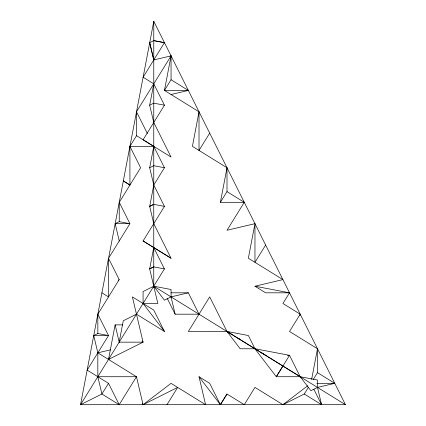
<?xml version="1.0" encoding="UTF-8"?>
<svg xmlns="http://www.w3.org/2000/svg" width="426" height="426" viewBox="0 0 426 426"><rect width="100%" height="100%" fill="white"/><g stroke="black" fill="none" stroke-linecap="round" stroke-linejoin="round"><path stroke-width="0.64" d="M110.627 349.815L97.826 352.84L136.469 376.728L119.195 404.695L101.91 394.013L97.831 376.728L97.826 352.84L93.757 335.555L97.836 333.51L97.836 314.186L108.508 258.241L119.189 279.61L97.82 314.18L80.546 404.689L345.449 404.689L153.781 21.3L108.577 258.257L129.925 223.682L119.237 202.323L119.243 221.642L115.164 223.687L119.253 240.967M108.508 258.241L108.502 296.895L101.899 292.816M153.759 287.539L153.781 21.3M254.961 223.671L226.999 230.269L244.284 202.307L220.396 202.307L226.999 191.625L226.999 167.737L199.017 150.442L199.017 111.793L164.457 90.429L171.06 79.753L171.06 55.865L153.775 59.949L149.696 42.664L153.775 40.624L164.457 42.664L143.104 77.234L153.77 83.831L164.452 105.195L143.088 139.771L153.759 146.374L164.447 167.737L153.765 185.022L149.686 206.381L153.759 223.666L171.023 258.236L143.077 240.946L164.447 206.386L153.775 185.022L149.686 167.737L153.759 146.374M171.06 79.753L188.34 90.434L164.457 90.429L171.06 55.865L136.485 111.798L136.517 135.702L171.044 157.05L153.765 122.491L149.686 105.201L153.77 83.831M142.502 341.002L143.077 342.153L119.189 342.153L123.268 320.789L136.474 314.186L164.441 331.465L153.759 310.101L132.39 296.895L143.077 342.153L108.508 359.438L115.111 324.868L122.81 324.868M199.017 111.793L192.414 146.358L199.017 150.442L209.698 133.157M220.396 202.307L226.999 167.737M299.963 315.485L300.213 314.191L282.928 303.493L289.531 292.811L254.966 286.213L282.928 279.61L248.363 258.241L254.966 223.671L254.966 262.32L265.648 245.035M311.635 379.406L317.492 348.75L317.492 372.638L313.323 379.385M136.517 135.702L129.914 146.379L129.935 185.038L123.332 180.954L129.935 185.038M119.264 202.318L140.612 167.743L129.925 146.384L153.802 146.379M164.441 331.465L143.077 303.498L157.844 303.498L149.664 268.912L153.749 247.554L164.42 268.912L80.546 404.689L101.91 394.013L108.508 383.331L87.144 370.119L108.518 335.55L97.836 314.186M166.965 404.7L177.647 387.415L143.083 404.7L171.044 383.336L205.614 404.7L199.017 376.733L209.698 383.331L220.375 404.695L226.978 394.013L244.263 404.695L254.956 387.404L282.923 404.684L304.281 394.007L308.451 387.261M226.978 394.013L220.375 404.695L199.017 376.733M300.213 314.191L289.526 331.476L317.492 348.761M287.534 355.337L289.52 355.343L300.197 376.706L254.966 348.718L248.363 335.523L226.999 331.433L254.961 348.729L289.52 355.343L276.304 376.728L254.924 348.777L153.765 286.219L143.072 291.554L143.072 303.498M345.454 404.684L282.901 366.046L276.304 376.728L300.186 376.717L317.492 380.019L317.492 387.399L321.566 404.689L304.281 394.007M170.001 56.674L171.055 55.865M118.14 280.409L119.189 279.61M108.508 359.438L109.562 358.633M282.917 404.689L307.716 385.743M149.686 105.201L153.77 103.156L164.452 105.195M149.68 167.737L153.759 165.698L164.447 167.737M153.765 204.342L149.686 206.381L153.765 204.347L164.447 206.386M153.738 266.873L149.659 268.912L153.743 266.873L164.42 268.912M171.055 94.513L188.34 90.434M188.34 292.811L171.06 296.895L171.055 289.51L153.77 286.208L164.447 300.202L171.05 296.901L175.129 314.186L199.017 314.186L188.34 292.811L171.092 292.811M317.492 372.638L334.777 383.32L317.492 387.399L310.884 390.706L300.202 376.722M115.164 223.687L129.925 223.682L119.243 221.642M289.531 292.811L265.648 292.811L254.966 286.213M93.757 335.555L108.518 335.55L97.836 333.51M97.831 376.728L136.469 376.728L143.077 404.695L142.481 403.507M316.859 383.32L334.772 383.32M153.775 40.624L164.457 42.664M226.999 191.625L244.284 202.307M228.075 332.184L226.962 331.492L188.335 331.471L209.704 296.895L226.994 331.465L240.173 348.772L254.934 348.772L282.896 366.046M229.193 332.871L230.865 333.904M238.118 338.382L239.79 339.415M143.077 240.946L171.023 258.236M254.966 348.718L256.649 349.762M261.143 352.542L263.39 353.937M264.514 354.629L265.638 355.327M226.999 331.433L228.118 332.126M229.231 332.812L230.903 333.846M238.15 338.329L239.822 339.368M313.85 389.257L321.566 404.689M136.512 111.814L147.353 133.492M167.114 298.163L175.129 314.186M108.513 383.331L119.195 404.695M149.696 42.664L153.781 59.949M115.111 324.868L119.189 342.153"/></g></svg>
